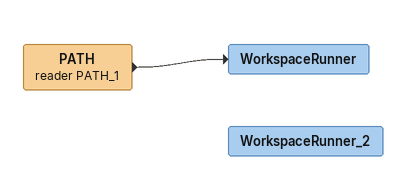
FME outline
PATH (reader PATH_1)
    -> WorkspaceRunner
WorkspaceRunner
WorkspaceRunner_2
